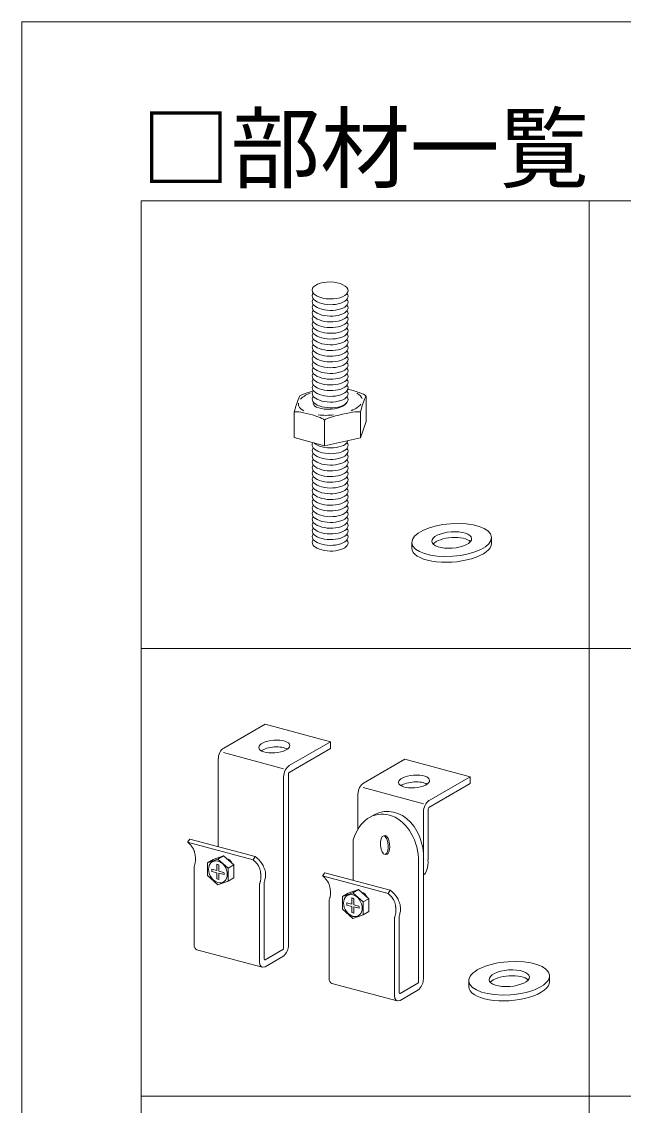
# Model space of a CAD drawing. Units: millimetres on the paper, enlarged 40 times. Extents: x -7800 to 7800, y -5387 to 5300.
# Drawn here: x -7800 to -6994, y 3848 to 5300 of the extents above; entities that cross this region are included whole.
import ezdxf
from ezdxf.enums import TextEntityAlignment as Align

# ---------------------------------------------------------------- set-up
doc = ezdxf.new("R2010")
doc.units = ezdxf.units.MM
doc.header["$LTSCALE"] = 40
doc.layers.add('0-1_吊り材', color=7, linetype='Continuous', lineweight=18)
doc.layers.add('F-3_野縁', color=3, linetype='Continuous', lineweight=18)
doc.layers.add('F-6_文字', color=7, linetype='Continuous')
doc.styles.add('ＭＳ ゴシック', font='')
doc.styles.get('ＭＳ ゴシック').set_extended_font_data('MS Gothic')

msp = doc.modelspace()

# ---------------------------------------------------------------- linework, layer by layer
at = {"layer": '0-1_吊り材'}
for p, q in [((-7427.27, 4798.51), (-7425.81, 4799.36)), ((-7338.8, 4798.68), (-7338.49, 4798.37)), ((-7338.42, 4798.02), (-7338.42, 4763.94)), ((-7434.76, 4742.53), (-7434.76, 4776.61)), ((-7394.29, 4765.76), (-7394.29, 4731.68)), ((-7346.12, 4776.47), (-7346.12, 4742.39)), ((-7338.42, 4763.94), (-7346.12, 4742.39)), ((-7394.29, 4731.68), (-7434.76, 4742.53)), ((-7346.12, 4742.39), (-7394.29, 4731.68)), ((-7170.55, 4608.57), (-7170.55, 4600.89)), ((-7277.27, 4594.44), (-7277.27, 4602.12)), ((-7386.42, 4334.93), (-7441.69, 4303.02)), ((-7449.07, 4298.76), (-7529.8, 4320.39)), ((-7536.7, 4311.58), (-7536.7, 4194.3)), ((-7449.07, 4288.1), (-7449.07, 4058.57)), ((-7442.69, 4291.79), (-7442.69, 4062.25)), ((-7261.87, 4251.89), (-7342.6, 4273.52)), ((-7349.5, 4264.71), (-7349.5, 4217.99)), ((-7261.87, 4241.23), (-7261.87, 4178.58)), ((-7255.48, 4244.92), (-7255.48, 4176.87)), ((-7577.69, 4200.38), (-7577.16, 4199.88)), ((-7577.16, 4199.88), (-7576.25, 4199.03)), ((-7576.25, 4199.03), (-7575.35, 4198.16)), ((-7575.35, 4198.16), (-7574.47, 4197.28)), ((-7487.24, 4181.05), (-7574.87, 4204.53)), ((-7574.47, 4197.28), (-7573.62, 4196.37)), ((-7355.88, 4203.77), (-7355.88, 4149.14)), ((-7573.62, 4196.37), (-7572.81, 4195.43)), ((-7572.81, 4195.43), (-7572.36, 4194.87)), ((-7572.36, 4194.87), (-7571.92, 4194.29)), ((-7571.92, 4194.29), (-7571.22, 4193.27)), ((-7571.22, 4193.27), (-7570.57, 4192.22)), ((-7570.57, 4192.22), (-7569.97, 4191.12)), ((-7569.97, 4191.12), (-7569.44, 4190)), ((-7569.44, 4190), (-7568.97, 4188.86)), ((-7568.97, 4188.86), (-7568.73, 4188.18)), ((-7568.73, 4188.18), (-7568.56, 4187.65)), ((-7568.56, 4187.65), (-7568.3, 4186.73)), ((-7568.3, 4186.73), (-7568.07, 4185.8)), ((-7568.07, 4185.8), (-7567.88, 4184.86)), ((-7567.88, 4184.86), (-7567.71, 4183.91)), ((-7567.71, 4183.91), (-7567.56, 4182.96)), ((-7567.56, 4182.96), (-7567.49, 4182.4)), ((-7568.71, 4168.67), (-7568.99, 4167.89)), ((-7568.44, 4169.47), (-7568.71, 4168.67)), ((-7568.19, 4170.27), (-7568.44, 4169.47)), ((-7568.05, 4170.73), (-7568.19, 4170.27)), ((-7567.92, 4171.2), (-7568.05, 4170.73)), ((-7567.72, 4172.02), (-7567.92, 4171.2)), ((-7567.54, 4172.85), (-7567.72, 4172.02)), ((-7567.39, 4173.68), (-7567.54, 4172.85)), ((-7567.49, 4182.4), (-7567.4, 4181.79)), ((-7567.4, 4181.79), (-7567.28, 4180.72)), ((-7567.27, 4174.51), (-7567.39, 4173.68)), ((-7567.28, 4180.72), (-7567.19, 4179.65)), ((-7567.18, 4175.35), (-7567.27, 4174.51)), ((-7567.19, 4179.65), (-7567.12, 4178.59)), ((-7567.15, 4175.83), (-7567.18, 4175.35)), ((-7567.11, 4176.45), (-7567.15, 4175.83)), ((-7567.12, 4178.59), (-7567.1, 4177.52)), ((-7567.1, 4177.52), (-7567.11, 4176.45)), ((-7550.89, 4172.86), (-7537.12, 4177.81)), ((-7550.89, 4172.86), (-7543.4, 4177.18)), ((-7538.37, 4162.3), (-7538.37, 4170.85)), ((-7537.12, 4177.81), (-7529.63, 4182.13)), ((-7537.12, 4177.81), (-7523.35, 4165.48)), ((-7535.87, 4161.63), (-7535.87, 4169.79)), ((-7523.35, 4165.48), (-7515.86, 4169.8)), ((-7515.86, 4169.8), (-7515.86, 4152.52)), ((-7487.24, 4181.05), (-7490.06, 4176.9)), ((-7490.06, 4176.9), (-7489.53, 4176.4)), ((-7489.53, 4176.4), (-7488.62, 4175.55)), ((-7488.62, 4175.55), (-7487.72, 4174.68)), ((-7487.72, 4174.68), (-7486.84, 4173.8)), ((-7486.62, 4180.55), (-7487.24, 4181.05)), ((-7486.84, 4173.8), (-7485.99, 4172.89)), ((-7485.55, 4179.67), (-7486.62, 4180.55)), ((-7485.99, 4172.89), (-7485.18, 4171.95)), ((-7484.5, 4178.79), (-7485.55, 4179.67)), ((-7485.18, 4171.95), (-7484.73, 4171.39)), ((-7484.73, 4171.39), (-7484.3, 4170.81)), ((-7483.47, 4177.88), (-7484.5, 4178.79)), ((-7484.3, 4170.81), (-7483.59, 4169.79)), ((-7483.59, 4169.79), (-7482.94, 4168.74)), ((-7482.47, 4176.95), (-7483.47, 4177.88)), ((-7482.94, 4168.74), (-7482.34, 4167.64)), ((-7481.51, 4175.98), (-7482.47, 4176.95)), ((-7480.98, 4175.4), (-7481.51, 4175.98)), ((-7480.34, 4174.67), (-7480.98, 4175.4)), ((-7479.31, 4173.34), (-7480.34, 4174.67)), ((-7478.35, 4171.96), (-7479.31, 4173.34)), ((-7477.47, 4170.52), (-7478.35, 4171.96)), ((-7476.66, 4169.02), (-7477.47, 4170.52)), ((-7475.93, 4167.48), (-7476.66, 4169.02)), ((-7268.25, 4180.29), (-7268.25, 4013.41)), ((-7261.87, 4178.58), (-7261.87, 4017.09)), ((-7568.99, 4167.89), (-7569.02, 4167.79)), ((-7569.02, 4063.38), (-7569.02, 4167.79)), ((-7538.37, 4162.3), (-7545.36, 4164.18)), ((-7538.37, 4159.42), (-7545.06, 4161.22)), ((-7538.37, 4159.42), (-7538.37, 4151.26)), ((-7535.87, 4161.63), (-7529.17, 4159.84)), ((-7535.87, 4158.75), (-7535.87, 4150.21)), ((-7535.87, 4158.75), (-7528.87, 4156.88)), ((-7523.35, 4165.48), (-7523.35, 4148.2)), ((-7482.34, 4167.64), (-7481.81, 4166.52)), ((-7481.81, 4166.52), (-7481.34, 4165.38)), ((-7481.34, 4165.38), (-7481.1, 4164.7)), ((-7481.1, 4164.7), (-7480.93, 4164.17)), ((-7480.93, 4164.17), (-7480.67, 4163.25)), ((-7480.67, 4163.25), (-7480.45, 4162.32)), ((-7480.45, 4162.32), (-7480.25, 4161.38)), ((-7480.25, 4161.38), (-7480.08, 4160.43)), ((-7480.08, 4160.43), (-7479.93, 4159.48)), ((-7479.93, 4159.48), (-7479.86, 4158.92)), ((-7479.86, 4158.92), (-7479.78, 4158.31)), ((-7479.78, 4158.31), (-7479.65, 4157.24)), ((-7479.65, 4157.24), (-7479.56, 4156.17)), ((-7479.56, 4156.17), (-7479.49, 4155.11)), ((-7479.49, 4155.11), (-7479.47, 4154.04)), ((-7479.47, 4154.04), (-7479.48, 4152.97)), ((-7475.54, 4166.57), (-7475.93, 4167.48)), ((-7475.12, 4165.54), (-7475.54, 4166.57)), ((-7474.49, 4163.72), (-7475.12, 4165.54)), ((-7473.97, 4161.88), (-7474.49, 4163.72)), ((-7473.57, 4160.01), (-7473.97, 4161.88)), ((-7473.33, 4158.14), (-7473.57, 4160.01)), ((-7473.51, 4153.05), (-7473.34, 4154.4)), ((-7473.34, 4154.4), (-7473.28, 4155.18)), ((-7473.24, 4156.26), (-7473.33, 4158.14)), ((-7473.28, 4155.18), (-7473.24, 4156.26)), ((-7396.87, 4155.21), (-7396.34, 4154.72)), ((-7396.34, 4154.72), (-7395.43, 4153.87)), ((-7395.43, 4153.87), (-7394.53, 4153)), ((-7306.42, 4135.89), (-7394.05, 4159.37)), ((-7523.35, 4148.2), (-7537.12, 4143.25)), ((-7523.35, 4148.2), (-7515.86, 4152.52)), ((-7481.36, 4144.4), (-7481.39, 4144.31)), ((-7481.39, 4039.9), (-7481.39, 4144.31)), ((-7481.08, 4145.19), (-7481.36, 4144.4)), ((-7480.81, 4145.99), (-7481.08, 4145.19)), ((-7480.56, 4146.79), (-7480.81, 4145.99)), ((-7480.42, 4147.25), (-7480.56, 4146.79)), ((-7480.29, 4147.72), (-7480.42, 4147.25)), ((-7480.09, 4148.54), (-7480.29, 4147.72)), ((-7479.91, 4149.37), (-7480.09, 4148.54)), ((-7479.77, 4150.2), (-7479.91, 4149.37)), ((-7479.64, 4151.03), (-7479.77, 4150.2)), ((-7479.55, 4151.87), (-7479.64, 4151.03)), ((-7479.52, 4152.35), (-7479.55, 4151.87)), ((-7479.48, 4152.97), (-7479.52, 4152.35)), ((-7475.01, 4146.95), (-7474.79, 4147.72)), ((-7475.01, 4146.95), (-7475.01, 4043.59)), ((-7474.79, 4147.72), (-7474.42, 4149.05)), ((-7474.42, 4149.05), (-7474.07, 4150.38)), ((-7474.07, 4150.38), (-7473.76, 4151.71)), ((-7473.76, 4151.71), (-7473.51, 4153.05)), ((-7394.53, 4153), (-7393.65, 4152.12)), ((-7393.65, 4152.12), (-7392.8, 4151.21)), ((-7392.8, 4151.21), (-7391.99, 4150.27)), ((-7391.99, 4150.27), (-7391.54, 4149.7)), ((-7391.54, 4149.7), (-7391.11, 4149.13)), ((-7391.11, 4149.13), (-7390.4, 4148.11)), ((-7390.4, 4148.11), (-7389.75, 4147.05)), ((-7389.75, 4147.05), (-7389.15, 4145.96)), ((-7389.15, 4145.96), (-7388.62, 4144.84)), ((-7388.62, 4144.84), (-7388.15, 4143.7)), ((-7388.15, 4143.7), (-7387.91, 4143.02)), ((-7387.91, 4143.02), (-7387.74, 4142.49)), ((-7387.74, 4142.49), (-7387.48, 4141.57)), ((-7387.48, 4141.57), (-7387.26, 4140.64)), ((-7387.26, 4140.64), (-7387.06, 4139.69)), ((-7387.06, 4139.69), (-7386.89, 4138.75)), ((-7387.37, 4125.11), (-7387.62, 4124.31)), ((-7387.23, 4125.57), (-7387.37, 4125.11)), ((-7387.11, 4126.04), (-7387.23, 4125.57)), ((-7386.9, 4126.86), (-7387.11, 4126.04)), ((-7386.73, 4127.69), (-7386.9, 4126.86)), ((-7386.89, 4138.75), (-7386.75, 4137.8)), ((-7386.75, 4137.8), (-7386.67, 4137.24)), ((-7386.58, 4128.52), (-7386.73, 4127.69)), ((-7386.67, 4137.24), (-7386.59, 4136.63)), ((-7386.59, 4136.63), (-7386.46, 4135.56)), ((-7386.46, 4129.35), (-7386.58, 4128.52)), ((-7386.46, 4135.56), (-7386.37, 4134.49)), ((-7386.37, 4130.18), (-7386.46, 4129.35)), ((-7386.37, 4134.49), (-7386.3, 4133.42)), ((-7386.33, 4130.67), (-7386.37, 4130.18)), ((-7386.3, 4131.29), (-7386.33, 4130.67)), ((-7386.3, 4133.42), (-7386.28, 4132.36)), ((-7386.28, 4132.36), (-7386.3, 4131.29)), ((-7370.07, 4127.69), (-7356.3, 4132.65)), ((-7370.07, 4127.69), (-7362.59, 4132.01)), ((-7357.55, 4117.14), (-7357.55, 4125.69)), ((-7356.3, 4132.65), (-7348.82, 4136.97)), ((-7356.3, 4132.65), (-7342.53, 4120.32)), ((-7355.05, 4116.47), (-7355.05, 4124.63)), ((-7342.53, 4120.32), (-7335.05, 4124.64)), ((-7335.05, 4124.64), (-7335.05, 4107.36)), ((-7306.42, 4135.89), (-7309.24, 4131.73)), ((-7309.24, 4131.73), (-7308.71, 4131.24)), ((-7308.71, 4131.24), (-7307.8, 4130.39)), ((-7307.8, 4130.39), (-7306.9, 4129.52)), ((-7306.9, 4129.52), (-7306.02, 4128.64)), ((-7305.8, 4135.38), (-7306.42, 4135.89)), ((-7306.02, 4128.64), (-7305.18, 4127.73)), ((-7304.73, 4134.51), (-7305.8, 4135.38)), ((-7305.18, 4127.73), (-7304.36, 4126.79)), ((-7303.68, 4133.63), (-7304.73, 4134.51)), ((-7304.36, 4126.79), (-7303.91, 4126.22)), ((-7303.91, 4126.22), (-7303.48, 4125.65)), ((-7302.65, 4132.72), (-7303.68, 4133.63)), ((-7303.48, 4125.65), (-7302.77, 4124.63)), ((-7302.77, 4124.63), (-7302.12, 4123.57)), ((-7301.65, 4131.79), (-7302.65, 4132.72)), ((-7300.69, 4130.82), (-7301.65, 4131.79)), ((-7300.16, 4130.24), (-7300.69, 4130.82)), ((-7299.52, 4129.51), (-7300.16, 4130.24)), ((-7298.49, 4128.18), (-7299.52, 4129.51)), ((-7297.53, 4126.8), (-7298.49, 4128.18)), ((-7296.65, 4125.36), (-7297.53, 4126.8)), ((-7295.85, 4123.86), (-7296.65, 4125.36)), ((-7388.17, 4122.72), (-7388.21, 4122.63)), ((-7388.21, 4018.22), (-7388.21, 4122.63)), ((-7387.89, 4123.51), (-7388.17, 4122.72)), ((-7387.62, 4124.31), (-7387.89, 4123.51)), ((-7357.55, 4117.14), (-7364.55, 4119.02)), ((-7357.55, 4114.26), (-7364.25, 4116.05)), ((-7357.55, 4114.26), (-7357.55, 4106.1)), ((-7355.05, 4116.47), (-7348.35, 4114.68)), ((-7355.05, 4113.59), (-7355.05, 4105.04)), ((-7355.05, 4113.59), (-7348.05, 4111.72)), ((-7342.53, 4120.32), (-7342.53, 4103.04)), ((-7302.12, 4123.57), (-7301.53, 4122.48)), ((-7301.53, 4122.48), (-7300.99, 4121.36)), ((-7300.99, 4121.36), (-7300.52, 4120.22)), ((-7300.52, 4120.22), (-7300.28, 4119.54)), ((-7300.28, 4119.54), (-7300.12, 4119.01)), ((-7300.12, 4119.01), (-7299.85, 4118.09)), ((-7299.85, 4118.09), (-7299.63, 4117.16)), ((-7299.63, 4117.16), (-7299.43, 4116.21)), ((-7299.43, 4116.21), (-7299.26, 4115.27)), ((-7299.26, 4115.27), (-7299.12, 4114.32)), ((-7299.12, 4114.32), (-7299.04, 4113.76)), ((-7299.04, 4113.76), (-7298.96, 4113.14)), ((-7298.96, 4113.14), (-7298.84, 4112.08)), ((-7298.84, 4112.08), (-7298.74, 4111.01)), ((-7298.74, 4111.01), (-7298.68, 4109.94)), ((-7295.11, 4122.32), (-7295.85, 4123.86)), ((-7294.72, 4121.41), (-7295.11, 4122.32)), ((-7294.3, 4120.38), (-7294.72, 4121.41)), ((-7293.67, 4118.56), (-7294.3, 4120.38)), ((-7293.15, 4116.72), (-7293.67, 4118.56)), ((-7292.76, 4114.85), (-7293.15, 4116.72)), ((-7292.51, 4112.98), (-7292.76, 4114.85)), ((-7292.43, 4111.1), (-7292.51, 4112.98)), ((-7292.46, 4110.02), (-7292.43, 4111.1)), ((-7342.53, 4103.04), (-7356.3, 4098.09)), ((-7342.53, 4103.04), (-7335.05, 4107.36)), ((-7300.54, 4099.24), (-7300.58, 4099.15)), ((-7300.58, 3994.74), (-7300.58, 4099.15)), ((-7300.26, 4100.03), (-7300.54, 4099.24)), ((-7299.99, 4100.83), (-7300.26, 4100.03)), ((-7299.74, 4101.63), (-7299.99, 4100.83)), ((-7299.61, 4102.09), (-7299.74, 4101.63)), ((-7299.48, 4102.56), (-7299.61, 4102.09)), ((-7299.27, 4103.38), (-7299.48, 4102.56)), ((-7299.1, 4104.21), (-7299.27, 4103.38)), ((-7298.95, 4105.04), (-7299.1, 4104.21)), ((-7298.83, 4105.87), (-7298.95, 4105.04)), ((-7298.74, 4106.7), (-7298.83, 4105.87)), ((-7298.7, 4107.19), (-7298.74, 4106.7)), ((-7298.67, 4107.81), (-7298.7, 4107.19)), ((-7298.68, 4109.94), (-7298.65, 4108.88)), ((-7298.65, 4108.88), (-7298.67, 4107.81)), ((-7294.19, 4101.79), (-7293.97, 4102.56)), ((-7294.19, 4101.79), (-7294.19, 3998.43)), ((-7293.97, 4102.56), (-7293.6, 4103.89)), ((-7293.6, 4103.89), (-7293.25, 4105.22)), ((-7293.25, 4105.22), (-7292.94, 4106.55)), ((-7292.94, 4106.55), (-7292.7, 4107.89)), ((-7292.7, 4107.89), (-7292.52, 4109.23)), ((-7292.52, 4109.23), (-7292.46, 4110.02)), ((-7477.74, 4032.82), (-7565.37, 4056.3)), ((-7474.01, 4042.73), (-7450.07, 4056.55)), ((-7474.01, 4033.51), (-7450.07, 4047.33)), ((-7296.92, 3987.66), (-7384.55, 4011.14)), ((-7293.19, 3997.57), (-7269.25, 4011.39)), ((-7200.96, 4006.94), (-7200.96, 4014.72)), ((-7092.82, 4021.25), (-7092.82, 4013.47)), ((-7293.19, 3988.35), (-7269.25, 4002.17))]:
    msp.add_line(p, q, dxfattribs=at)
for points in [[(-7386.42, 4334.93), (-7474.05, 4358.41), (-7529.32, 4326.5)], [(-7386.42, 4334.93), (-7386.42, 4325.72), (-7441.69, 4293.8)], [(-7199.21, 4288.06), (-7286.84, 4311.54), (-7342.11, 4279.63)], [(-7199.21, 4288.06), (-7199.21, 4278.84), (-7254.48, 4246.93)], [(-7199.21, 4288.06), (-7254.16, 4256.33), (-7254.48, 4256.15)], [(-7490.06, 4176.9), (-7577.69, 4200.38), (-7574.87, 4204.53)], [(-7537.12, 4143.25), (-7550.89, 4155.58), (-7550.89, 4172.86)], [(-7543.4, 4177.18), (-7529.63, 4182.13), (-7515.86, 4169.8)], [(-7309.24, 4131.73), (-7396.87, 4155.21), (-7394.05, 4159.37)], [(-7356.3, 4098.09), (-7370.07, 4110.41), (-7370.07, 4127.69)], [(-7362.59, 4132.01), (-7348.82, 4136.97), (-7335.05, 4124.64)]]:
    msp.add_lwpolyline(points, dxfattribs=at)
for centre, major_axis, ratio in [((-7386.84, 4939.8), (24.01, -0.55), 0.474095), ((-7223.91, 4605.34), (53.33, 3.88), 0.410193), ((-7223.91, 4605.34), (-26.67, -1.94), 0.410193), ((-7461.56, 4328.58), (20.8, 1.51), 0.410193), ((-7274.36, 4281.71), (20.8, 1.51), 0.410193), ((-7314.09, 4196.42), (-0.91, 12.48), 0.410193), ((-7537.12, 4160.53), (-6.98, 13.82), 0.751651), ((-7356.3, 4115.37), (-6.98, 13.82), 0.751651), ((-7146.89, 4017.99), (54.05, 3.93), 0.410193), ((-7146.89, 4017.99), (-27.02, -1.96), 0.410193)]:
    msp.add_ellipse(centre, major_axis=major_axis, ratio=ratio, dxfattribs=at)
for centre, major_axis, ratio, start_param, end_param in [((-7386.84, 4932.12), (24.01, -0.55), 0.474095, 2.8085354, 6.637984), ((-7386.84, 4924.44), (24.01, -0.55), 0.474095, 2.8085354, 6.637984), ((-7386.84, 4916.76), (24.01, -0.55), 0.474095, 2.8085354, 6.637984), ((-7386.84, 4909.08), (24.01, -0.55), 0.474095, 2.8085354, 6.637984), ((-7386.84, 4901.4), (24.01, -0.55), 0.474095, 2.8085354, 6.637984), ((-7386.84, 4893.72), (24.01, -0.55), 0.474095, 2.8085354, 6.637984), ((-7386.84, 4886.04), (24.01, -0.55), 0.474095, 2.8085354, 6.637984), ((-7386.84, 4878.36), (24.01, -0.55), 0.474095, 2.8085354, 6.637984), ((-7386.84, 4870.68), (24.01, -0.55), 0.474095, 2.8085354, 6.637984), ((-7386.84, 4863), (24.01, -0.55), 0.474095, 2.8085354, 6.637984), ((-7386.84, 4855.32), (24.01, -0.55), 0.474095, 2.8085354, 6.637984), ((-7386.84, 4847.64), (24.01, -0.55), 0.474095, 2.8085354, 6.637984), ((-7386.84, 4839.96), (24.01, -0.55), 0.474095, 2.8085354, 6.637984), ((-7386.84, 4832.28), (24.01, -0.55), 0.474095, 2.8085354, 6.637984), ((-7386.84, 4824.6), (24.01, -0.55), 0.474095, 2.8085354, 6.637984), ((-7386.84, 4816.92), (24.01, -0.55), 0.474095, 2.8085354, 6.637984), ((-7386.84, 4809.24), (24.01, -0.55), 0.474095, 2.8085354, 6.637984), ((-7358.66, 4803.44), (-20.22, 5.52), 0.132602, 3.3728295, 5.0110855), ((-7430.92, 4787.38), (-3.74, -11.15), 0.080122, 3.2320907, 6.0489062), ((-7386.59, 4790.19), (42.67, 3.1), 0.410193, 2.2290904, 2.7553389), ((-7402.98, 4803.51), (-24.08, -5.42), 0.113869, 5.0377348, 5.9327598), ((-7386.84, 4801.56), (24.01, -0.55), 0.474095, 2.8085354, 6.637984), ((-7386.84, 4793.88), (24.01, -0.55), 0.474095, 2.8085354, 6.637984), ((-7386.59, 4790.19), (42.67, 3.1), 0.410193, 0.0600078, 0.5561709), ((-7342.27, 4787.24), (-3.74, -11.15), 0.080122, 2.9073136, 6.0489062), ((-7414.53, 4771.18), (-20.22, 5.52), 0.132602, 3.1777912, 6.3193836), ((-7386.59, 4790.19), (42.67, 3.1), 0.410193, 3.0570245, 3.7002533), ((-7386.59, 4790.19), (22.93, 1.67), 0.410193, 2.9626547, 6.0928797), ((-7386.84, 4786.2), (24.01, -0.55), 0.474095, 0.3461234, 0.3547987), ((-7386.59, 4790.19), (42.67, 3.1), 0.410193, 5.4020339, 5.9538589), ((-7386.59, 4790.19), (42.67, 3.1), 0.410193, 4.2932244, 4.7884203), ((-7370.2, 4771.11), (-24.08, -5.42), 0.113869, 3.1159443, 6.2575369), ((-7386.84, 4732.44), (24.01, -0.55), 0.474095, 2.8827025, 6.637984), ((-7386.84, 4740.12), (24.01, -0.55), 0.474095, 3.6119794, 6.202019), ((-7386.84, 4724.76), (24.01, -0.55), 0.474095, 2.8085354, 6.637984), ((-7386.84, 4717.08), (24.01, -0.55), 0.474095, 2.8085354, 6.637984), ((-7386.84, 4709.4), (24.01, -0.55), 0.474095, 2.8085354, 6.637984), ((-7386.84, 4701.72), (24.01, -0.55), 0.474095, 2.8085354, 6.637984), ((-7386.84, 4694.04), (24.01, -0.55), 0.474095, 2.8085354, 6.637984), ((-7386.84, 4686.36), (24.01, -0.55), 0.474095, 2.8085354, 6.637984), ((-7386.84, 4678.68), (24.01, -0.55), 0.474095, 2.8085354, 6.637984), ((-7386.84, 4671), (24.01, -0.55), 0.474095, 2.8085354, 6.637984), ((-7386.84, 4663.32), (24.01, -0.55), 0.474095, 2.8085354, 6.637984), ((-7386.84, 4655.64), (24.01, -0.55), 0.474095, 2.8085354, 6.637984), ((-7386.84, 4647.96), (24.01, -0.55), 0.474095, 2.8085354, 6.637984), ((-7386.84, 4640.28), (24.01, -0.55), 0.474095, 2.8085354, 6.637984), ((-7386.84, 4632.6), (24.01, -0.55), 0.474095, 2.8085354, 6.637984), ((-7386.84, 4624.92), (24.01, -0.55), 0.474095, 2.8085354, 6.637984), ((-7386.84, 4617.24), (24.01, -0.55), 0.474095, 2.8085354, 6.637984), ((-7386.84, 4609.56), (24.01, -0.55), 0.474095, 2.8085354, 6.637984), ((-7386.84, 4601.88), (24.01, -0.55), 0.474095, 2.8085354, 6.637984), ((-7223.91, 4597.66), (-26.67, -1.94), 0.410193, 3.4686734, 5.8965023), ((-7223.91, 4597.66), (53.33, 3.88), 0.410193, 3.1117915, 6.2533842), ((-7461.56, 4319.37), (20.8, 1.51), 0.410193, 0.5376307, 2.5443597), ((-7529.32, 4315.84), (-4.01, -11.26), 0.550454, 3.7155639, 5.2863602), ((-7441.69, 4292.36), (-4.01, -11.26), 0.550454, 3.7155639, 5.2863602), ((-7441.69, 4292.36), (-0.54, -1.52), 0.550454, 3.7155639, 5.2863602), ((-7342.11, 4268.97), (-4.01, -11.26), 0.550454, 3.7155639, 5.2863602), ((-7274.36, 4272.5), (20.8, 1.51), 0.410193, 0.5376307, 2.5443597), ((-7254.48, 4245.49), (-4.01, -11.26), 0.550454, 3.7155639, 5.2863602), ((-7313.36, 4178.53), (-8.32, 59.23), 0.75, 4.614217, 7.3129902), ((-7310.06, 4179.53), (0, 62.02), 0.780845, 4.6702958, 6.7733991), ((-7254.48, 4245.49), (-0.54, -1.52), 0.550454, 3.7155639, 5.2863602), ((-7312.21, 4196.71), (-0.91, 12.48), 0.410193, 2.9893613, 6.50125), ((-7537.12, 4160.53), (-5.04, 9.97), 0.65557, 5.4742572, 5.7789525), ((-7525.21, 4169), (-4.54, 8.98), 0.751651, 4.6547217, 5.7294018), ((-7525.21, 4169), (-4.19, 8.29), 0.751651, 4.8174853, 5.5666383), ((-7264.3, 4177.3), (-1.51, 20.8), 0.410193, 3.2504787, 4.6644877), ((-7537.12, 4160.53), (-5.04, 9.97), 0.65557, 0.8959103, 1.1852374), ((-7537.12, 4160.53), (-5.04, 9.97), 0.65557, 4.037503, 4.32683), ((-7537.12, 4160.53), (-5.04, 9.97), 0.65557, 2.3326645, 2.6373598), ((-7356.3, 4115.37), (-5.04, 9.97), 0.65557, 5.4742572, 5.7789525), ((-7344.39, 4123.84), (-4.54, 8.98), 0.751651, 4.6547217, 5.7294018), ((-7344.39, 4123.84), (-4.19, 8.29), 0.751651, 4.8174853, 5.5666383), ((-7356.3, 4115.37), (-5.04, 9.97), 0.65557, 0.8959103, 1.1852374), ((-7356.3, 4115.37), (-5.04, 9.97), 0.65557, 4.037503, 4.32683), ((-7356.3, 4115.37), (-5.04, 9.97), 0.65557, 2.3326645, 2.6373598), ((-7561.64, 4067.65), (-4.01, -11.26), 0.550454, 5.2863602, 6.3273623), ((-7450.07, 4057.99), (-0.54, -1.52), 0.550454, 0.5739712, 2.1447675), ((-7450.07, 4057.99), (-4.01, -11.26), 0.550454, 0.5739712, 1.4733969), ((-7450.07, 4057.99), (-4.01, -11.26), 0.550454, 1.4733969, 2.1447675), ((-7474.01, 4044.17), (-4.01, -11.26), 0.550454, 5.2863602, 6.8571565), ((-7474.01, 4044.17), (-0.54, -1.52), 0.550454, 5.2863602, 6.8571565), ((-7380.82, 4022.49), (-4.01, -11.26), 0.550454, 5.2863602, 6.3273623), ((-7269.25, 4012.83), (-0.54, -1.52), 0.550454, 0.5739712, 2.1447675), ((-7269.25, 4012.83), (-4.01, -11.26), 0.550454, 0.5739712, 1.4733969), ((-7269.25, 4012.83), (-4.01, -11.26), 0.550454, 1.4733969, 2.1447675), ((-7146.89, 4010.2), (54.05, 3.93), 0.410193, 3.1117915, 6.2533842), ((-7146.89, 4010.2), (-27.02, -1.96), 0.410193, 3.4686734, 5.8965023), ((-7293.19, 3999.01), (-4.01, -11.26), 0.550454, 5.2863602, 6.8571565), ((-7293.19, 3999.01), (-0.54, -1.52), 0.550454, 5.2863602, 6.8571565)]:
    msp.add_ellipse(centre, major_axis=major_axis, ratio=ratio, start_param=start_param, end_param=end_param, dxfattribs=at)
at = {"layer": 'F-3_野縁'}
for p, q in [((-7800, 5300), (-7800, -5300)), ((-7640, 5060), (-80, 5060)), ((-7640, 5060), (-7640, 2060)), ((-7040, 5060), (-7040, 2660)), ((-7640, 4460), (-80, 4460)), ((-7640, 3860), (-80, 3860))]:
    msp.add_line(p, q, dxfattribs=at)
msp.add_lwpolyline([(-7800, 5300), (7800, 5300), (7800, -5300)], dxfattribs=at)

# ---------------------------------------------------------------- texts
at = {"layer": 'F-6_文字', "style": 'ＭＳ ゴシック'}
msp.add_text('□部材一覧', height=87.98, dxfattribs=at).set_placement((-7640, 5060), align=Align.BOTTOM_LEFT)

doc.saveas('drawing.dxf')
